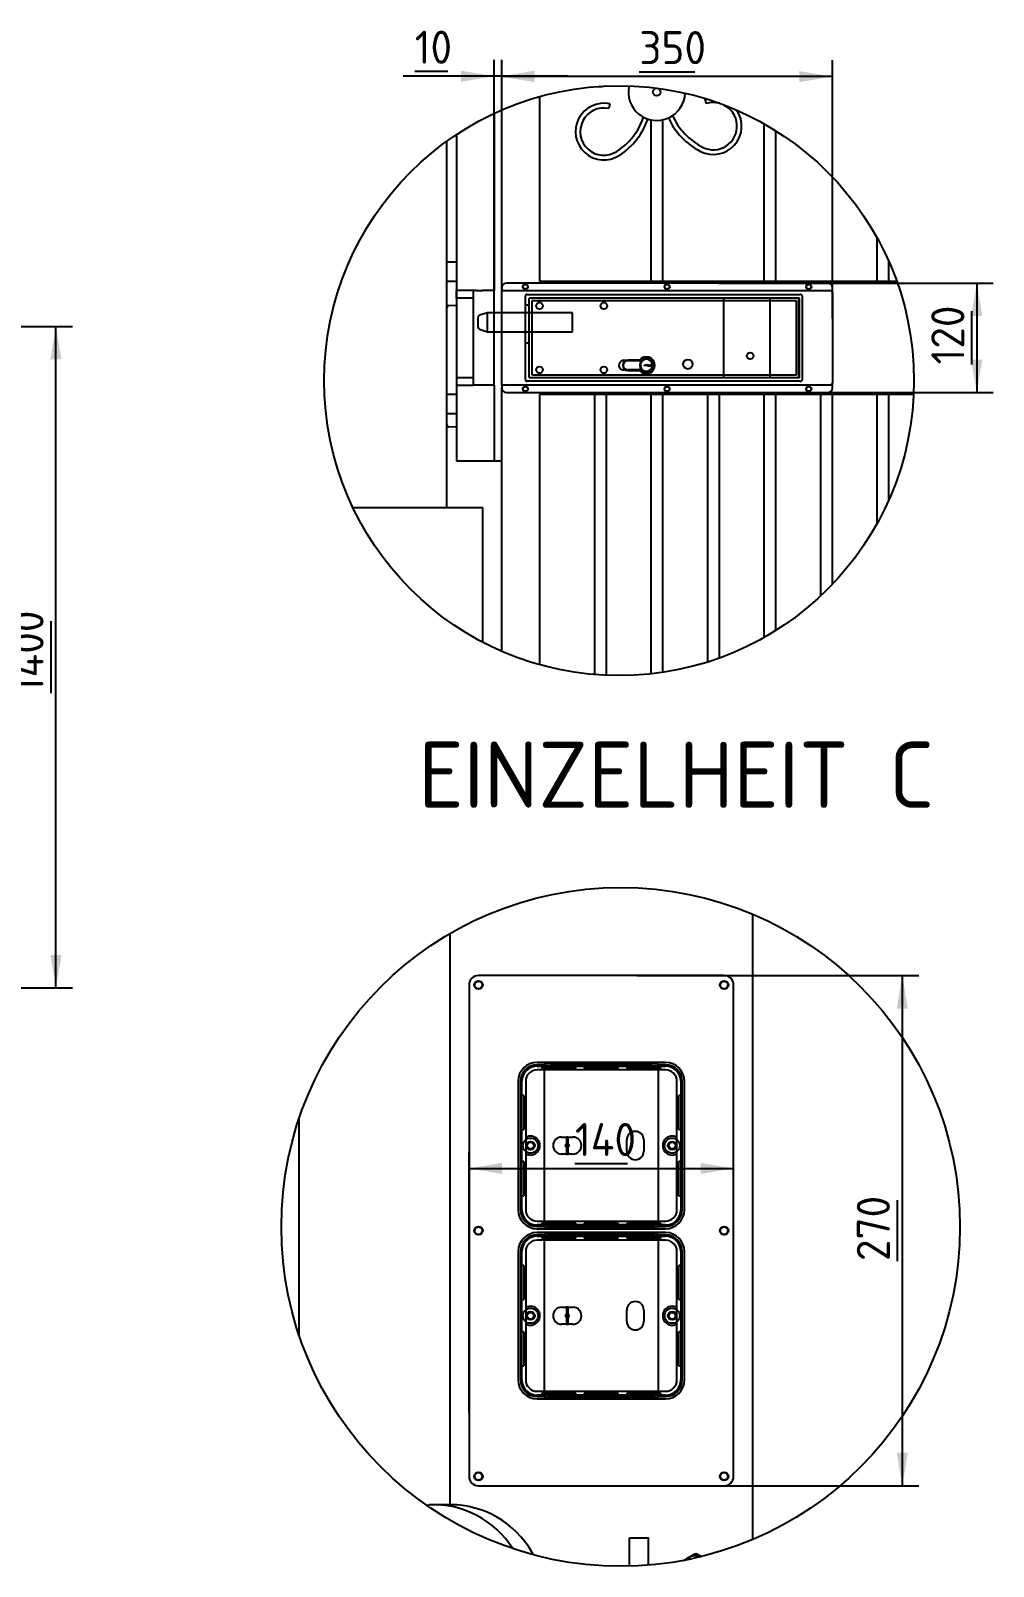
# Model space of a CAD drawing. Header units: millimetres. Extents: x 28 to 832, y 30 to 567.
# Drawn here: x 694.8 to 796.6, y 390.9 to 553.3 of the extents above; entities that cross this region are included whole.
import ezdxf
from ezdxf.enums import TextEntityAlignment as Align
from ezdxf.lldxf.tags import DXFTag

# ---------------------------------------------------------------- set-up
doc = ezdxf.new("R2010")
doc.units = ezdxf.units.MM
for name, color, linetype in [('ABDECKPLATTE_ELE', 7, 'Continuous'), ('ABDECKUNG_SCHLOS', 7, 'Continuous'), ('ANSCHLAG_ELKA', 7, 'Continuous'), ('BOLZEN_ELKA205', 7, 'Continuous'), ('DECKEL-ELKA205', 7, 'Continuous'), ('Default', 7, 'Continuous'), ('DISTANZROLLE', 7, 'Continuous'), ('FAAC415-MOTOR', 7, 'Continuous'), ('FAAC_XD20-BODEN', 7, 'Continuous'), ('GEHAEUSE_ELKA205', 7, 'Continuous'), ('HAUSWAND', 7, 'Continuous'), ('HENSEL_9320_DECK', 7, 'Continuous'), ('HENSEL_9320_GRUN', 7, 'Continuous'), ('METALLTOR', 7, 'Continuous'), ('MOTORSCHARNIER_F', 7, 'Continuous'), ('PFAHL', 7, 'Continuous'), ('SCHLIEßBLECH', 7, 'Continuous'), ('SKINTOP12-DECKEL', 7, 'Continuous'), ('VERZIERUNG', 7, 'Continuous'), ('ZYLINDER_LANG', 7, 'Continuous')]:
    doc.layers.add(name, color=color, linetype=linetype)
doc.styles.add('SEACAD_seiso_ttf', font='seiso.ttf', dxfattribs={"height": 0.2})
tags = doc.linetypes.add('CENTER2', pattern=[1.125, 0.75, -0.125, 0.125, -0.125]).pattern_tags.tags
tags[10:11] = [DXFTag(74, 4), DXFTag(75, 0), DXFTag(340, '0'), DXFTag(46, 0.0), DXFTag(50, 0.0), DXFTag(44, 0.0), DXFTag(45, 0.0)]
tags[8:9] = [DXFTag(74, 4), DXFTag(75, 0), DXFTag(340, '0'), DXFTag(46, 0.0), DXFTag(50, 0.0), DXFTag(44, 0.0), DXFTag(45, 0.0)]
tags[6:7] = [DXFTag(74, 4), DXFTag(75, 0), DXFTag(340, '0'), DXFTag(46, 0.0), DXFTag(50, 0.0), DXFTag(44, 0.0), DXFTag(45, 0.0)]
tags[4:5] = [DXFTag(74, 4), DXFTag(75, 0), DXFTag(340, '0'), DXFTag(46, 0.0), DXFTag(50, 0.0), DXFTag(44, 0.0), DXFTag(45, 0.0)]
tags = doc.linetypes.add('HIDDEN2', pattern=[0.1875, 0.125, -0.0625]).pattern_tags.tags
tags[6:7] = [DXFTag(74, 4), DXFTag(75, 0), DXFTag(340, '0'), DXFTag(46, 0.0), DXFTag(50, 0.0), DXFTag(44, 0.0), DXFTag(45, 0.0)]
tags[4:5] = [DXFTag(74, 4), DXFTag(75, 0), DXFTag(340, '0'), DXFTag(46, 0.0), DXFTag(50, 0.0), DXFTag(44, 0.0), DXFTag(45, 0.0)]

# ---------------------------------------------------------------- blocks, each defined once
blk = doc.blocks.new('GDimGGroup20')
at = {"layer": 'Default', "linetype": 'Continuous', "ltscale": 25.4}
for points in [[(698.02, 518.55), (697.43, 522.05), (696.85, 518.55)], [(698.02, 455.55), (696.85, 455.55), (697.43, 452.05)]]:
    blk.add_hatch(color=136, dxfattribs=at).paths.add_polyline_path(points)
at = {"layer": 'Default', "color": 7, "linetype": 'Continuous', "ltscale": 25.4}
for p, q in [((581.98, 522.05), (699.18, 522.05)), ((697.43, 452.05), (697.43, 522.05)), ((696.92, 483.23), (696.92, 490.87)), ((658.23, 452.05), (699.18, 452.05))]:
    blk.add_line(p, q, dxfattribs=at)
at = {"layer": 'Default', "color": 136, "linetype": 'Continuous', "lineweight": 20, "ltscale": 25.4, "const_width": 0.00025}
for points in [[(698.02, 518.55), (697.43, 522.05), (696.85, 518.55), (698.02, 518.55)], [(698.02, 455.55), (697.43, 452.05), (696.85, 455.55), (698.02, 455.55)]]:
    blk.add_lwpolyline(points, close=True, dxfattribs=at)
at = {"layer": 'Default', "color": 7, "linetype": 'Continuous', "ltscale": 25.4, "style": 'SEACAD_seiso_ttf'}
blk.add_text('1400', height=3.5, rotation=90, dxfattribs=at).set_placement((692.62, 483.23), align=Align.TOP_LEFT)
blk = doc.blocks.new('SE13')
at = {"layer": 'ABDECKUNG_SCHLOS', "color": 7, "linetype": 'Continuous', "ltscale": 25.4}
for p, q in [((779.11, 526.64), (745.11, 526.64)), ((744.61, 526.14), (744.61, 525.84)), ((744.61, 525.64), (744.61, 525.84)), ((744.61, 525.84), (779.41, 525.84)), ((744.61, 516.04), (744.61, 525.64)), ((779.61, 525.64), (779.61, 526.14)), ((779.61, 525.64), (779.61, 516.04)), ((759.2, 518.49), (757.96, 518.49)), ((757.96, 517.39), (759.2, 517.39)), ((744.61, 515.84), (744.61, 516.04)), ((744.61, 515.84), (744.61, 515.54)), ((779.41, 515.84), (744.61, 515.84)), ((779.61, 515.54), (779.61, 516.04)), ((745.11, 515.04), (779.11, 515.04))]:
    blk.add_line(p, q, dxfattribs=at)
for centre in [(747.11, 526.24), (762.11, 526.24), (777.11, 526.24), (747.11, 515.44), (762.11, 515.44), (777.11, 515.44)]:
    blk.add_circle(centre, 0.275, dxfattribs=at)
for centre, radius, start, end in [((745.11, 526.14), 0.5, 90, 180), ((779.11, 526.14), 0.5, 0, 90), ((779.41, 525.64), 0.2, 0, 90), ((757.96, 517.94), 0.55, 90, 270), ((759.91, 517.94), 0.9, 217.6699, 142.3301), ((745.11, 515.54), 0.5, 180, 270), ((779.11, 515.54), 0.5, 270, 360), ((779.41, 516.04), 0.2, 270, 360)]:
    blk.add_arc(centre, radius, start, end, dxfattribs=at)
at = {"layer": 'ANSCHLAG_ELKA', "color": 7, "linetype": 'Continuous', "ltscale": 25.4}
for p, q in [((743.81, 544.58), (743.81, 525.84)), ((739.81, 542.34), (739.81, 507.84)), ((743.81, 515.84), (743.81, 507.84)), ((739.81, 507.84), (743.81, 507.84)), ((743.81, 507.84), (744.61, 507.84))]:
    blk.add_line(p, q, dxfattribs=at)
at = {"layer": 'BOLZEN_ELKA205', "color": 7, "linetype": 'HIDDEN2', "ltscale": 25.4}
for p, q in [((743.11, 523.49), (742.25, 523.23)), ((743.11, 521.49), (743.11, 523.49)), ((743.81, 523.49), (743.11, 523.49)), ((752.11, 523.49), (744.61, 523.49)), ((752.11, 521.49), (752.11, 523.49)), ((742.11, 521.94), (742.11, 523.04)), ((742.25, 521.75), (743.11, 521.49)), ((743.11, 521.49), (743.81, 521.49)), ((744.61, 521.49), (752.11, 521.49))]:
    blk.add_line(p, q, dxfattribs=at)
at = {"layer": 'BOLZEN_ELKA205', "color": 7, "linetype": 'Continuous', "ltscale": 25.4}
for p, q in [((744.61, 523.49), (743.81, 523.49)), ((743.81, 521.49), (744.61, 521.49))]:
    blk.add_line(p, q, dxfattribs=at)
at = {"layer": 'BOLZEN_ELKA205', "color": 7, "linetype": 'HIDDEN2', "ltscale": 25.4}
for centre, start, end in [((742.31, 523.04), 106.6992, 180), ((742.31, 521.94), 180, 253.3008)]:
    blk.add_arc(centre, 0.2, start, end, dxfattribs=at)
at = {"layer": 'DECKEL-ELKA205', "color": 7, "linetype": 'HIDDEN2', "ltscale": 25.4}
for p, q in [((747.11, 516.44), (747.11, 525.24)), ((747.31, 525.44), (776.21, 525.44)), ((773.01, 516.64), (773.01, 525.04)), ((776.01, 525.04), (776.01, 516.64)), ((776.41, 525.24), (776.41, 516.44)), ((757.71, 518.43), (757.4, 518.43)), ((759.15, 518.43), (757.9, 518.43)), ((757.51, 517.44), (757.73, 517.44)), ((776.21, 516.24), (747.31, 516.24))]:
    blk.add_line(p, q, dxfattribs=at)
at = {"layer": 'DECKEL-ELKA205', "color": 7, "linetype": 'Continuous', "ltscale": 25.4}
for p, q in [((757.9, 518.43), (757.71, 518.43)), ((757.73, 517.44), (759.16, 517.44))]:
    blk.add_line(p, q, dxfattribs=at)
at = {"layer": 'DECKEL-ELKA205', "color": 7, "linetype": 'HIDDEN2', "ltscale": 25.4}
for centre, radius, start, end in [((747.31, 525.24), 0.2, 90, 180), ((776.21, 525.24), 0.2, 0, 90), ((757.51, 517.94), 0.5, 101.9605, 270), ((747.31, 516.44), 0.2, 180, 270), ((776.21, 516.44), 0.2, 270, 360)]:
    blk.add_arc(centre, radius, start, end, dxfattribs=at)
at = {"layer": 'DECKEL-ELKA205', "color": 7, "linetype": 'Continuous', "ltscale": 25.4}
for start, end in [(142.3301, 147.0781), (213.749, 217.6699)]:
    blk.add_arc((759.91, 517.94), 0.9, start, end, dxfattribs=at)
at = {"layer": 'DISTANZROLLE', "color": 7, "linetype": 'Continuous', "ltscale": 25.4}
for p, q in [((739.81, 528.84), (738.81, 528.84)), ((738.81, 526.84), (739.81, 526.84)), ((739.81, 514.84), (738.81, 514.84)), ((738.81, 512.84), (739.81, 512.84))]:
    blk.add_line(p, q, dxfattribs=at)
at = {"layer": 'FAAC_XD20-BODEN', "color": 7, "linetype": 'Continuous', "ltscale": 25.4}
for p, q in [((739, 524.26), (739.81, 524.29)), ((739.81, 511.39), (739, 511.42))]:
    blk.add_line(p, q, dxfattribs=at)
for centre, start, end in [((739.01, 524.06), 92, 180), ((739.01, 511.62), 180, 268)]:
    blk.add_arc(centre, 0.2, start, end, dxfattribs=at)
at = {"layer": 'GEHAEUSE_ELKA205', "color": 7, "linetype": 'HIDDEN2', "ltscale": 25.4}
for p, q in [((776.11, 525.04), (747.51, 525.04)), ((747.51, 516.64), (747.51, 525.04)), ((768.11, 516.64), (768.11, 525.04)), ((776.11, 516.64), (776.11, 525.04)), ((747.51, 524.29), (747.11, 524.29)), ((747.81, 524.74), (747.81, 516.94)), ((775.81, 524.74), (747.81, 524.74)), ((775.81, 516.94), (775.81, 524.74)), ((747.51, 520.29), (747.11, 520.29)), ((757.51, 518.44), (759.16, 518.44)), ((747.81, 516.94), (775.81, 516.94)), ((747.51, 516.64), (776.11, 516.64))]:
    blk.add_line(p, q, dxfattribs=at)
for centre, radius in [((748.61, 524.24), 0.35), ((755.41, 524.24), 0.35), ((764.31, 518.04), 0.5), ((770.91, 518.94), 0.35), ((748.61, 517.44), 0.35), ((755.41, 517.44), 0.35)]:
    blk.add_circle(centre, radius, dxfattribs=at)
for start, end in [(90, 105.6285), (254.0954, 270)]:
    blk.add_arc((757.51, 517.94), 0.5, start, end, dxfattribs=at)
at = {"layer": 'HAUSWAND', "color": 7, "linetype": 'Continuous', "ltscale": 25.4}
for p, q in [((738.81, 502.84), (738.81, 541.65)), ((742.61, 502.84), (728.88, 502.84)), ((742.61, 488.64), (742.61, 502.84))]:
    blk.add_line(p, q, dxfattribs=at)
at = {"layer": 'METALLTOR', "color": 7, "linetype": 'Continuous', "ltscale": 25.4}
for p, q in [((748.61, 546.37), (748.61, 526.84)), ((744.61, 526.14), (744.61, 544.94)), ((760.42, 526.84), (760.42, 543.9)), ((761.62, 543.9), (761.62, 526.84)), ((772.38, 526.84), (772.38, 543.49)), ((773.58, 542.77), (773.58, 526.84)), ((784.34, 526.84), (784.34, 531.42)), ((785.54, 529.02), (785.54, 526.84)), ((748.61, 526.84), (786.41, 526.84)), ((744.61, 487.68), (744.61, 515.54)), ((748.61, 514.84), (748.61, 486.26)), ((788.2, 514.84), (748.61, 514.84)), ((754.46, 485.21), (754.46, 514.84)), ((755.66, 514.84), (755.66, 485.14)), ((760.42, 485.29), (760.42, 514.84)), ((761.62, 514.84), (761.62, 485.45)), ((766.42, 486.55), (766.42, 514.84)), ((767.62, 514.84), (767.62, 486.96)), ((772.38, 489.14), (772.38, 514.84)), ((773.58, 514.84), (773.58, 489.85)), ((778.38, 493.55), (778.38, 514.84)), ((779.58, 514.84), (779.58, 494.74)), ((784.34, 501.2), (784.34, 514.84)), ((785.54, 514.84), (785.54, 503.61))]:
    blk.add_line(p, q, dxfattribs=at)
for centre in [(747.11, 526.24), (762.11, 526.24), (777.11, 526.24), (747.11, 515.44), (762.11, 515.44), (777.11, 515.44)]:
    blk.add_circle(centre, 0.25, dxfattribs=at)
at = {"layer": 'SCHLIEßBLECH', "color": 7, "linetype": 'Continuous', "ltscale": 25.4}
for p, q in [((741.63, 525.84), (739.81, 525.84)), ((739.81, 525.04), (739.81, 525.84)), ((741.63, 525.04), (739.81, 525.04)), ((741.63, 525.04), (741.63, 525.84)), ((741.9, 525.84), (741.63, 525.84)), ((741.63, 516.64), (741.63, 525.04)), ((741.9, 525.84), (742.57, 525.84)), ((743.62, 525.84), (742.57, 525.84)), ((743.81, 525.84), (743.62, 525.84)), ((743.81, 515.84), (743.81, 525.84)), ((739.81, 516.64), (739.81, 515.84)), ((739.81, 516.64), (741.63, 516.64)), ((739.81, 515.84), (741.63, 515.84)), ((741.63, 515.84), (741.63, 516.64)), ((741.9, 515.84), (741.63, 515.84)), ((742.57, 515.84), (741.9, 515.84)), ((743.62, 515.84), (742.57, 515.84)), ((743.81, 515.84), (743.62, 515.84))]:
    blk.add_line(p, q, dxfattribs=at)
at = {"layer": 'VERZIERUNG', "color": 7, "linetype": 'Continuous', "ltscale": 25.4}
for p, q in [((766.09, 546.1), (766.24, 545.62)), ((756.05, 545.59), (755.95, 545.1))]:
    blk.add_line(p, q, dxfattribs=at)
blk.add_circle((761.02, 546.84), 0.4, dxfattribs=at)
for centre, radius, start, end in [((755.03, 550.44), 3, 266.3923, 280.3199), ((761.02, 546.84), 3, 167.226, 357.8859), ((767.01, 543.24), 3, 105.1809, 107.9013), ((755.42, 542.66), 3, 77.9013, 302.9013), ((755.42, 542.66), 2.5, 77.9013, 302.9013), ((769.06, 547.25), 7, 204.4783, 242.9013), ((767.01, 543.24), 3, 242.9013, 34.1543), ((767.01, 543.24), 2.5, 242.9013, 64.4957), ((767.01, 543.24), 2.5, 74.8395, 107.9013), ((752.98, 546.43), 7, 302.9013, 341.3244), ((752.98, 546.43), 7.5, 302.9013, 341.022), ((769.06, 547.25), 7.5, 204.7806, 242.9013)]:
    blk.add_arc(centre, radius, start, end, dxfattribs=at)
at = {"layer": 'ZYLINDER_LANG', "color": 7, "linetype": 'Continuous', "ltscale": 25.4}
for p, q in [((757.96, 518.43), (759.23, 518.43)), ((759.23, 517.45), (757.96, 517.45)), ((759.72, 517.96), (760.01, 518.03)), ((759.72, 517.86), (759.72, 517.96)), ((759.99, 517.92), (759.72, 517.86)), ((760.09, 517.85), (759.99, 517.92)), ((760.01, 518.03), (760.17, 517.91)), ((760.29, 517.85), (760.09, 517.85)), ((760.17, 517.91), (760.36, 517.99)), ((760.38, 517.89), (760.29, 517.85)), ((760.36, 517.99), (760.55, 517.99)), ((760.55, 517.89), (760.38, 517.89)), ((760.55, 517.99), (760.61, 517.99)), ((760.61, 517.89), (760.55, 517.89))]:
    blk.add_line(p, q, dxfattribs=at)
for centre, radius, start, end in [((757.96, 517.94), 0.493, 90, 270), ((759.91, 517.94), 0.7, 4.096, 355.904), ((759.91, 517.94), 0.84, 215.8956, 144.1044), ((759.91, 517.94), 0.64, 4.4808, 355.5192), ((759.91, 517.94), 0.64, 355.5192, 4.4808), ((759.91, 517.94), 0.7, 355.904, 4.096)]:
    blk.add_arc(centre, radius, start, end, dxfattribs=at)
blk = doc.blocks.new('SE16')
at = {"layer": 'ABDECKPLATTE_ELE', "color": 7, "linetype": 'Continuous', "ltscale": 25.4}
for p, q in [((768.15, 453.37), (742.15, 453.37)), ((741.15, 452.37), (741.15, 400.37)), ((769.15, 400.37), (769.15, 452.37)), ((742.15, 399.37), (768.15, 399.37))]:
    blk.add_line(p, q, dxfattribs=at)
for centre in [(742.15, 452.37), (768.15, 452.37), (742.15, 426.37), (768.15, 426.37), (742.15, 400.37), (768.15, 400.37)]:
    blk.add_circle(centre, 0.45, dxfattribs=at)
for centre, start, end in [((742.15, 452.37), 90, 180), ((768.15, 452.37), 0, 90), ((742.15, 400.37), 180, 270), ((768.15, 400.37), 270, 360)]:
    blk.add_arc(centre, 1, start, end, dxfattribs=at)
at = {"layer": 'FAAC415-MOTOR', "color": 7, "linetype": 'Continuous', "ltscale": 25.4}
for p, q in [((736.61, 397.34), (736.91, 397.36)), ((739.18, 397.37), (737.4, 397.37)), ((747.96, 392.06), (747.79, 392.37))]:
    blk.add_line(p, q, dxfattribs=at)
for centre, ratio, start_param, end_param in [((737.4, 387.37), 0.991468, 2.135463, 3.190222), ((739.18, 387.37), 0.993708, 2.094395, 3.141593)]:
    blk.add_ellipse(centre, major_axis=(0, -10), ratio=ratio, start_param=start_param, end_param=end_param, dxfattribs=at)
at = {"layer": 'HENSEL_9320_DECK', "color": 7, "linetype": 'HIDDEN2', "ltscale": 25.4}
for p, q in [((761.95, 444.17), (748.35, 444.17)), ((749.15, 443.92), (748.35, 443.92)), ((749.15, 443.92), (749.15, 443.98)), ((749.15, 426.82), (749.15, 443.92)), ((761.15, 443.74), (749.15, 443.74)), ((750.15, 444.09), (760.15, 444.09)), ((750.15, 443.89), (760.15, 443.89)), ((761.15, 443.98), (761.15, 443.92)), ((761.95, 443.92), (761.15, 443.92)), ((761.15, 443.92), (761.15, 426.82)), ((746.35, 442.17), (746.35, 428.57)), ((746.6, 442.17), (746.6, 428.57)), ((747.15, 442.17), (747.15, 428.57)), ((761.95, 443.37), (748.35, 443.37)), ((763.15, 428.57), (763.15, 442.17)), ((763.69, 428.57), (763.69, 442.17)), ((763.95, 428.57), (763.95, 442.17)), ((748.35, 427.37), (761.95, 427.37)), ((748.35, 426.82), (749.15, 426.82)), ((748.35, 426.57), (761.95, 426.57)), ((761.95, 426.17), (748.35, 426.17)), ((749.15, 425.92), (748.35, 425.92)), ((749.15, 427), (761.15, 427)), ((749.15, 426.76), (749.15, 426.82)), ((749.15, 425.92), (749.15, 425.98)), ((749.15, 408.82), (749.15, 425.92)), ((761.15, 425.74), (749.15, 425.74)), ((760.15, 426.85), (750.15, 426.85)), ((760.15, 426.66), (750.15, 426.66)), ((750.15, 426.09), (760.15, 426.09)), ((750.15, 425.89), (760.15, 425.89)), ((761.15, 426.82), (761.95, 426.82)), ((761.15, 426.82), (761.15, 426.76)), ((761.15, 425.98), (761.15, 425.92)), ((761.95, 425.92), (761.15, 425.92)), ((761.15, 425.92), (761.15, 408.82)), ((746.35, 424.17), (746.35, 410.57)), ((746.6, 424.17), (746.6, 410.57)), ((747.15, 424.17), (747.15, 410.57)), ((761.95, 425.37), (748.35, 425.37)), ((763.15, 410.57), (763.15, 424.17)), ((763.69, 410.57), (763.69, 424.17)), ((763.95, 410.57), (763.95, 424.17)), ((748.35, 409.37), (761.95, 409.37)), ((748.35, 408.82), (749.15, 408.82)), ((748.35, 408.57), (761.95, 408.57)), ((749.15, 409), (761.15, 409)), ((749.15, 408.76), (749.15, 408.82)), ((760.15, 408.85), (750.15, 408.85)), ((760.15, 408.66), (750.15, 408.66)), ((761.15, 408.82), (761.95, 408.82)), ((761.15, 408.82), (761.15, 408.76))]:
    blk.add_line(p, q, dxfattribs=at)
for centre, radius in [((747.65, 435.37), 0.8), ((747.65, 435.37), 0.45), ((762.65, 435.37), 0.8), ((762.65, 435.37), 0.45), ((747.65, 417.37), 0.8), ((747.65, 417.37), 0.45), ((762.65, 417.37), 0.8), ((762.65, 417.37), 0.45)]:
    blk.add_circle(centre, radius, dxfattribs=at)
for centre, radius, start, end in [((748.35, 442.17), 2, 90, 180), ((748.35, 442.17), 1.75, 90, 180), ((761.95, 442.17), 2, 0, 90), ((761.95, 442.17), 1.75, 0, 90), ((748.35, 442.17), 1.2, 90, 180), ((761.95, 442.17), 1.2, 0, 90), ((748.35, 428.57), 2, 180, 270), ((748.35, 428.57), 1.75, 180, 270), ((748.35, 428.57), 1.2, 180, 270), ((761.95, 428.57), 1.75, 270, 360), ((761.95, 428.57), 2, 270, 360), ((761.95, 428.57), 1.2, 270, 360), ((748.35, 424.17), 2, 90, 180), ((748.35, 424.17), 1.75, 90, 180), ((761.95, 424.17), 2, 0, 90), ((761.95, 424.17), 1.75, 0, 90), ((748.35, 424.17), 1.2, 90, 180), ((761.95, 424.17), 1.2, 0, 90), ((748.35, 410.57), 2, 180, 270), ((748.35, 410.57), 1.75, 180, 270), ((748.35, 410.57), 1.2, 180, 270), ((761.95, 410.57), 1.75, 270, 360), ((761.95, 410.57), 2, 270, 360), ((761.95, 410.57), 1.2, 270, 360)]:
    blk.add_arc(centre, radius, start, end, dxfattribs=at)
for centre, major_axis, start_param, end_param in [((750.15, 443.98), (-1, 0), 4.712389, 6.283185), ((750.15, 443.78), (-1, 0), 4.712389, 6.283185), ((760.15, 443.98), (-1, 0), 3.141593, 4.712389), ((760.15, 443.78), (-1, 0), 3.141593, 4.712389), ((750.15, 426.96), (1, 0), 3.141593, 4.712389), ((750.15, 426.76), (1, 0), 3.141593, 4.712389), ((750.15, 425.98), (-1, 0), 4.712389, 6.283185), ((750.15, 425.78), (-1, 0), 4.712389, 6.283185), ((760.15, 426.96), (1, 0), 4.712389, 6.283185), ((760.15, 426.76), (1, 0), 4.712389, 6.283185), ((760.15, 425.98), (-1, 0), 3.141593, 4.712389), ((760.15, 425.78), (-1, 0), 3.141593, 4.712389), ((750.15, 408.96), (1, 0), 3.141593, 4.712389), ((750.15, 408.76), (1, 0), 3.141593, 4.712389), ((760.15, 408.96), (1, 0), 4.712389, 6.283185), ((760.15, 408.76), (1, 0), 4.712389, 6.283185)]:
    blk.add_ellipse(centre, major_axis=major_axis, ratio=0.104528, start_param=start_param, end_param=end_param, dxfattribs=at)
at = {"layer": 'HENSEL_9320_GRUN', "color": 7, "linetype": 'HIDDEN2', "ltscale": 25.4}
for p, q in [((761.95, 444.17), (748.35, 444.17)), ((748.35, 443.77), (761.95, 443.77)), ((748.85, 443.77), (748.85, 443.57)), ((752.45, 443.57), (748.85, 443.57)), ((752.45, 443.57), (752.45, 443.77)), ((753.35, 443.77), (753.35, 443.57)), ((756.95, 443.57), (753.35, 443.57)), ((756.95, 443.57), (756.95, 443.77)), ((757.85, 443.77), (757.85, 443.57)), ((761.45, 443.57), (757.85, 443.57)), ((761.45, 443.57), (761.45, 443.77)), ((746.35, 442.17), (746.35, 428.57)), ((746.75, 428.57), (746.75, 442.17)), ((763.55, 442.17), (763.55, 428.57)), ((763.95, 428.57), (763.95, 442.17)), ((746.95, 440.67), (746.75, 440.67)), ((746.95, 440.67), (746.95, 437.07)), ((763.35, 437.07), (763.35, 440.67)), ((763.55, 440.67), (763.35, 440.67)), ((746.75, 437.07), (746.95, 437.07)), ((750.95, 436.27), (751.45, 436.27)), ((751.65, 436.27), (751.45, 436.27)), ((751.45, 436.27), (751.45, 435.54)), ((751.65, 436.27), (752.15, 436.27)), ((751.65, 435.54), (751.65, 436.27)), ((757.85, 434.77), (757.85, 435.97)), ((759.65, 435.97), (759.65, 434.77)), ((763.35, 437.07), (763.55, 437.07)), ((751.45, 434.47), (750.95, 434.47)), ((751.45, 435.2), (751.45, 434.47)), ((751.45, 434.47), (751.65, 434.47)), ((751.65, 434.47), (751.65, 435.2)), ((752.15, 434.47), (751.65, 434.47)), ((746.95, 433.67), (746.75, 433.67)), ((746.95, 433.67), (746.95, 430.07)), ((763.35, 430.07), (763.35, 433.67)), ((763.55, 433.67), (763.35, 433.67)), ((746.75, 430.07), (746.95, 430.07)), ((763.35, 430.07), (763.55, 430.07)), ((761.95, 426.97), (748.35, 426.97)), ((748.35, 426.57), (761.95, 426.57)), ((761.95, 426.17), (748.35, 426.17)), ((748.35, 425.77), (761.95, 425.77)), ((752.45, 427.17), (748.85, 427.17)), ((748.85, 427.17), (748.85, 426.97)), ((748.85, 425.77), (748.85, 425.57)), ((752.45, 426.97), (752.45, 427.17)), ((752.45, 425.57), (752.45, 425.77)), ((756.95, 427.17), (753.35, 427.17)), ((753.35, 427.17), (753.35, 426.97)), ((753.35, 425.77), (753.35, 425.57)), ((756.95, 426.97), (756.95, 427.17)), ((756.95, 425.57), (756.95, 425.77)), ((761.45, 427.17), (757.85, 427.17)), ((757.85, 427.17), (757.85, 426.97)), ((757.85, 425.77), (757.85, 425.57)), ((761.45, 426.97), (761.45, 427.17)), ((761.45, 425.57), (761.45, 425.77)), ((746.35, 424.17), (746.35, 410.57)), ((746.75, 410.57), (746.75, 424.17)), ((752.45, 425.57), (748.85, 425.57)), ((756.95, 425.57), (753.35, 425.57)), ((761.45, 425.57), (757.85, 425.57)), ((763.55, 424.17), (763.55, 410.57)), ((763.95, 410.57), (763.95, 424.17)), ((746.95, 422.67), (746.75, 422.67)), ((746.95, 422.67), (746.95, 419.07)), ((763.35, 419.07), (763.35, 422.67)), ((763.55, 422.67), (763.35, 422.67)), ((746.75, 419.07), (746.95, 419.07)), ((750.95, 418.27), (751.45, 418.27)), ((751.65, 418.27), (751.45, 418.27)), ((751.45, 418.27), (751.45, 417.54)), ((751.65, 418.27), (752.15, 418.27)), ((751.65, 417.54), (751.65, 418.27)), ((757.85, 416.77), (757.85, 417.97)), ((759.65, 417.97), (759.65, 416.77)), ((763.35, 419.07), (763.55, 419.07)), ((751.45, 416.47), (750.95, 416.47)), ((751.45, 417.2), (751.45, 416.47)), ((751.45, 416.47), (751.65, 416.47)), ((751.65, 416.47), (751.65, 417.2)), ((752.15, 416.47), (751.65, 416.47)), ((746.95, 415.67), (746.75, 415.67)), ((746.95, 415.67), (746.95, 412.07)), ((763.35, 412.07), (763.35, 415.67)), ((763.55, 415.67), (763.35, 415.67)), ((746.75, 412.07), (746.95, 412.07)), ((763.35, 412.07), (763.55, 412.07)), ((761.95, 408.97), (748.35, 408.97)), ((748.35, 408.57), (761.95, 408.57)), ((752.45, 409.17), (748.85, 409.17)), ((748.85, 409.17), (748.85, 408.97)), ((752.45, 408.97), (752.45, 409.17)), ((756.95, 409.17), (753.35, 409.17)), ((753.35, 409.17), (753.35, 408.97)), ((756.95, 408.97), (756.95, 409.17)), ((761.45, 409.17), (757.85, 409.17)), ((757.85, 409.17), (757.85, 408.97)), ((761.45, 408.97), (761.45, 409.17))]:
    blk.add_line(p, q, dxfattribs=at)
for centre, radius in [((747.65, 435.37), 0.35), ((751.55, 435.37), 0.1), ((762.65, 435.37), 0.35), ((747.65, 417.37), 0.35), ((762.65, 417.37), 0.35), ((751.55, 417.37), 0.1)]:
    blk.add_circle(centre, radius, dxfattribs=at)
for centre, radius, start, end in [((748.35, 442.17), 2, 90, 180), ((748.35, 442.17), 1.6, 90, 180), ((761.95, 442.17), 2, 0, 90), ((761.95, 442.17), 1.6, 0, 90), ((747.65, 435.37), 1, 240, 120), ((750.95, 435.37), 0.9, 90, 270), ((751.55, 435.37), 0.2, 120, 240), ((751.55, 435.37), 0.2, 300, 60), ((752.15, 435.37), 0.9, 270, 90), ((758.75, 435.97), 0.9, 0, 180), ((762.65, 435.37), 1, 60, 300), ((758.75, 434.77), 0.9, 180, 360), ((748.35, 428.57), 2, 180, 270), ((748.35, 428.57), 1.6, 180, 270), ((761.95, 428.57), 2, 270, 360), ((761.95, 428.57), 1.6, 270, 360), ((748.35, 424.17), 2, 90, 180), ((748.35, 424.17), 1.6, 90, 180), ((761.95, 424.17), 2, 0, 90), ((761.95, 424.17), 1.6, 0, 90), ((747.65, 417.37), 1, 240, 120), ((750.95, 417.37), 0.9, 90, 270), ((752.15, 417.37), 0.9, 270, 90), ((758.75, 417.97), 0.9, 0, 180), ((762.65, 417.37), 1, 60, 300), ((751.55, 417.37), 0.2, 120, 240), ((751.55, 417.37), 0.2, 300, 60), ((758.75, 416.77), 0.9, 180, 360), ((748.35, 410.57), 2, 180, 270), ((748.35, 410.57), 1.6, 180, 270), ((761.95, 410.57), 2, 270, 360), ((761.95, 410.57), 1.6, 270, 360)]:
    blk.add_arc(centre, radius, start, end, dxfattribs=at)
at = {"layer": 'METALLTOR', "color": 7, "linetype": 'Continuous', "ltscale": 25.4}
blk.add_line((723.15, 438.18), (723.15, 415.36), dxfattribs=at)
at = {"layer": 'MOTORSCHARNIER_F', "color": 7, "linetype": 'Continuous', "ltscale": 25.4}
for p, q in [((758.15, 393.87), (760.15, 393.87)), ((758.15, 390.87), (758.15, 393.87)), ((760.15, 390.98), (760.15, 393.87))]:
    blk.add_line(p, q, dxfattribs=at)
at = {"layer": 'PFAHL', "color": 7, "linetype": 'Continuous', "ltscale": 25.4}
for p, q in [((771.15, 459.86), (771.15, 393.68)), ((739.15, 397.37), (739.15, 457.81))]:
    blk.add_line(p, q, dxfattribs=at)
for centre in [(742.15, 452.37), (768.15, 452.37), (742.15, 426.37), (768.15, 426.37), (742.15, 400.37), (768.15, 400.37)]:
    blk.add_circle(centre, 0.4, dxfattribs=at)
at = {"layer": 'SKINTOP12-DECKEL', "color": 7, "linetype": 'Continuous', "ltscale": 25.4}
for p, q in [((763.87, 391.48), (764.35, 391.76)), ((764.35, 391.76), (764.95, 392.1)), ((765.35, 392.1), (765.73, 391.88))]:
    blk.add_line(p, q, dxfattribs=at)
blk.add_arc((765.15, 391.76), 0.4, 60, 120, dxfattribs=at)
for points in [[(764.35, 391.76), (764.23, 391.69), (764.12, 391.61), (764.03, 391.51)], [(765.69, 391.87), (765.25, 392.03), (764.75, 391.99), (764.35, 391.76)]]:
    blk.add_open_spline(points, degree=3, dxfattribs=at)
blk = doc.blocks.new('GDimGGroup26')
at = {"layer": 'Default', "linetype": 'Continuous', "ltscale": 25.4}
for points in [[(787.59, 449.87), (787, 453.37), (786.42, 449.87)], [(787.59, 402.87), (786.42, 402.87), (787, 399.37)]]:
    blk.add_hatch(color=136, dxfattribs=at).paths.add_polyline_path(points)
at = {"layer": 'Default', "color": 7, "linetype": 'Continuous', "ltscale": 25.4}
for p, q in [((758.9, 453.37), (788.75, 453.37)), ((787, 453.37), (787, 399.37)), ((786.49, 423.15), (786.49, 429.59)), ((759.37, 399.37), (788.75, 399.37))]:
    blk.add_line(p, q, dxfattribs=at)
at = {"layer": 'Default', "color": 136, "linetype": 'Continuous', "lineweight": 20, "ltscale": 25.4, "const_width": 0.00025}
for points in [[(787.59, 449.87), (787, 453.37), (786.42, 449.87), (787.59, 449.87)], [(787.59, 402.87), (787, 399.37), (786.42, 402.87), (787.59, 402.87)]]:
    blk.add_lwpolyline(points, close=True, dxfattribs=at)
at = {"layer": 'Default', "color": 7, "linetype": 'Continuous', "ltscale": 25.4, "style": 'SEACAD_seiso_ttf'}
blk.add_text('270', height=3.5, rotation=90, dxfattribs=at).set_placement((782.19, 423.15), align=Align.TOP_LEFT)
blk = doc.blocks.new('GDimGGroup27')
at = {"layer": 'Default', "linetype": 'Continuous', "ltscale": 25.4}
for points in [[(744.65, 433.54), (741.15, 432.95), (744.65, 432.37)], [(765.65, 433.54), (765.65, 432.37), (769.15, 432.95)]]:
    blk.add_hatch(color=136, dxfattribs=at).paths.add_polyline_path(points)
at = {"layer": 'Default', "color": 7, "linetype": 'Continuous', "ltscale": 25.4}
for p, q in [((741.15, 407.04), (741.15, 434.7)), ((769.15, 406.57), (769.15, 434.7)), ((741.15, 432.95), (769.15, 432.95)), ((752.36, 433.47), (757.93, 433.47))]:
    blk.add_line(p, q, dxfattribs=at)
at = {"layer": 'Default', "color": 136, "linetype": 'Continuous', "lineweight": 20, "ltscale": 25.4, "const_width": 0.00025}
for points in [[(744.65, 433.54), (741.15, 432.95), (744.65, 432.37), (744.65, 433.54)], [(765.65, 433.54), (769.15, 432.95), (765.65, 432.37), (765.65, 433.54)]]:
    blk.add_lwpolyline(points, close=True, dxfattribs=at)
at = {"layer": 'Default', "color": 7, "linetype": 'Continuous', "ltscale": 25.4, "style": 'SEACAD_seiso_ttf'}
blk.add_text('140', height=3.5, dxfattribs=at).set_placement((752.36, 437.76), align=Align.TOP_LEFT)
blk = doc.blocks.new('GDimGGroup28')
at = {"layer": 'Default', "linetype": 'Continuous', "ltscale": 25.4}
for points in [[(795.47, 523.14), (794.88, 526.64), (794.3, 523.14)], [(795.47, 518.54), (794.3, 518.54), (794.88, 515.04)]]:
    blk.add_hatch(color=136, dxfattribs=at).paths.add_polyline_path(points)
at = {"layer": 'Default', "color": 7, "linetype": 'Continuous', "ltscale": 25.4}
for p, q in [((767.54, 526.64), (796.63, 526.64)), ((794.88, 526.64), (794.88, 515.04)), ((794.37, 518.02), (794.37, 523.67)), ((770.29, 515.04), (796.63, 515.04))]:
    blk.add_line(p, q, dxfattribs=at)
at = {"layer": 'Default', "color": 136, "linetype": 'Continuous', "lineweight": 20, "ltscale": 25.4, "const_width": 0.00025}
for points in [[(795.47, 523.14), (794.88, 526.64), (794.3, 523.14), (795.47, 523.14)], [(795.47, 518.54), (794.88, 515.04), (794.3, 518.54), (795.47, 518.54)]]:
    blk.add_lwpolyline(points, close=True, dxfattribs=at)
at = {"layer": 'Default', "color": 7, "linetype": 'Continuous', "ltscale": 25.4, "style": 'SEACAD_seiso_ttf'}
blk.add_text('120', height=3.5, rotation=90, dxfattribs=at).set_placement((790.07, 518.02), align=Align.TOP_LEFT)
blk = doc.blocks.new('GDimGGroup29')
at = {"layer": 'Default', "linetype": 'Continuous', "ltscale": 25.4}
for points in [[(748.11, 549.07), (744.61, 548.48), (748.11, 547.9)], [(776.11, 549.07), (776.11, 547.9), (779.61, 548.48)]]:
    blk.add_hatch(color=136, dxfattribs=at).paths.add_polyline_path(points)
at = {"layer": 'Default', "color": 7, "linetype": 'Continuous', "ltscale": 25.4}
for p, q in [((744.61, 524.6), (744.61, 550.23)), ((779.61, 522.92), (779.61, 550.23)), ((779.61, 548.48), (744.61, 548.48)), ((759.17, 549), (765.05, 549))]:
    blk.add_line(p, q, dxfattribs=at)
at = {"layer": 'Default', "color": 136, "linetype": 'Continuous', "lineweight": 20, "ltscale": 25.4, "const_width": 0.00025}
for points in [[(748.11, 549.07), (744.61, 548.48), (748.11, 547.9), (748.11, 549.07)], [(776.11, 549.07), (779.61, 548.48), (776.11, 547.9), (776.11, 549.07)]]:
    blk.add_lwpolyline(points, close=True, dxfattribs=at)
at = {"layer": 'Default', "color": 7, "linetype": 'Continuous', "ltscale": 25.4, "style": 'SEACAD_seiso_ttf'}
blk.add_text('350', height=3.5, dxfattribs=at).set_placement((759.17, 553.3), align=Align.TOP_LEFT)
blk = doc.blocks.new('GDimGGroup31')
at = {"layer": 'Default', "linetype": 'Continuous', "ltscale": 25.4}
for points in [[(740.31, 549.11), (740.31, 547.94), (743.81, 548.52)], [(748.11, 549.11), (744.61, 548.52), (748.11, 547.94)]]:
    blk.add_hatch(color=136, dxfattribs=at).paths.add_polyline_path(points)
at = {"layer": 'Default', "color": 7, "linetype": 'Continuous', "ltscale": 25.4}
for p, q in [((743.81, 519.98), (743.81, 550.27)), ((744.61, 520.24), (744.61, 550.27)), ((751.61, 548.52), (734.18, 548.52)), ((735.4, 549.04), (738.9, 549.04))]:
    blk.add_line(p, q, dxfattribs=at)
at = {"layer": 'Default', "color": 136, "linetype": 'Continuous', "lineweight": 20, "ltscale": 25.4, "const_width": 0.00025}
for points in [[(740.31, 549.11), (743.81, 548.52), (740.31, 547.94), (740.31, 549.11)], [(748.11, 549.11), (744.61, 548.52), (748.11, 547.94), (748.11, 549.11)]]:
    blk.add_lwpolyline(points, close=True, dxfattribs=at)
at = {"layer": 'Default', "color": 7, "linetype": 'Continuous', "ltscale": 25.4, "style": 'SEACAD_seiso_ttf'}
blk.add_text('10', height=3.5, dxfattribs=at).set_placement((735.4, 553.34), align=Align.TOP_LEFT)

msp = doc.modelspace()

# ---------------------------------------------------------------- linework, layer by layer
at = {"layer": 'Default', "color": 7, "linetype": 'CENTER2', "ltscale": 25.4}
for centre, radius in [((757.03, 516.31), 31.21), ((757.2, 426.77), 35.91)]:
    msp.add_circle(centre, radius, dxfattribs=at)

# ---------------------------------------------------------------- block references
at = {"layer": 'Default'}
for name in ['GDimGGroup31', 'GDimGGroup29', 'SE13', 'GDimGGroup28', 'GDimGGroup20', 'SE16', 'GDimGGroup26', 'GDimGGroup27']:
    msp.add_blockref(name, (0, 0), dxfattribs=at)

# ---------------------------------------------------------------- texts
at = {"color": 7, "linetype": 'Continuous', "ltscale": 25.4, "style": 'SEACAD_seiso_ttf'}
msp.add_text('EINZELHEIT C', height=7, dxfattribs=at).set_placement((735.79, 478.11), align=Align.TOP_LEFT)

doc.saveas('drawing.dxf')
